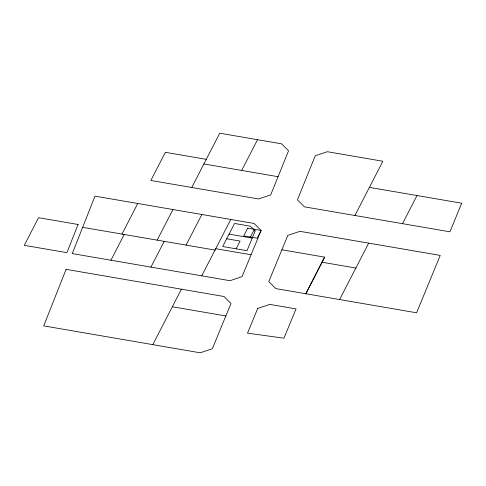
<?xml version="1.0" encoding="UTF-8"?>
<svg xmlns="http://www.w3.org/2000/svg" width="486" height="486" viewBox="0 0 486 486"><rect width="100%" height="100%" fill="white"/><g stroke="black" fill="none" stroke-linecap="round" stroke-linejoin="round"><path stroke-width="0.73" d="M206.271 159.347L165.374 152.312L150.842 180.47L258.607 198.968L270.69 194.916L288.55 150.806L281.528 143.826L219.745 133.2L191.763 187.493M251.092 254.755L261.116 230.449L254.117 223.463L94.983 196.15L72.28 253.583L229.945 280.689L242.052 276.649L251.092 254.755L215.729 248.704L201.726 275.835M281.88 249.792L268.788 281.582L275.769 288.581L416.605 312.796L440.219 255.411L299.941 231.33L287.834 235.37L281.88 249.792L324.642 257.143L305.834 293.738L324.642 257.143M121.98 234.088L137.763 203.488M157.166 240.133L172.949 209.527M241.676 170.446L257.525 139.701M152.798 344.641L181.418 289.182M230.795 219.453L215.019 250.077L82.656 227.333M236.099 248.82L240.084 241.08L226.676 238.778M250.43 237.034L254.415 229.301M354.92 215.498L382.865 161.255L327.351 151.717L315.25 155.763L297.426 199.849L304.43 206.836L449.933 231.81L461.7 203.203L369.421 187.377M339.593 299.552L368.704 243.121M402.523 223.663L417.024 195.536M110.923 260.223L124.234 234.477M150.915 267.1L164.225 241.348M186.077 245.108L201.884 214.496M203.895 163.964L278.065 176.697M229.07 234.131L252.21 238.104M322.011 262.227L355.849 268.035M172.348 306.757L225.85 315.961M78.076 224.477L66.922 252.659L24.3 245.339L38.522 217.692L78.076 224.477M66.09 269.353L43.722 325.881L200.22 352.8L212.327 348.754L230.978 303.501L223.991 296.503L66.09 269.353M255.156 230.953L247.016 250.691L222.691 246.517L234.562 223.469L250.387 226.19L255.156 230.953M257.714 308.434L247.508 333.171L283.97 338.177L296.029 308.908L269.821 304.394L257.714 308.434M247.714 228.147L243.729 235.886L257.13 238.189L261.122 230.449L247.714 228.147"/></g></svg>
